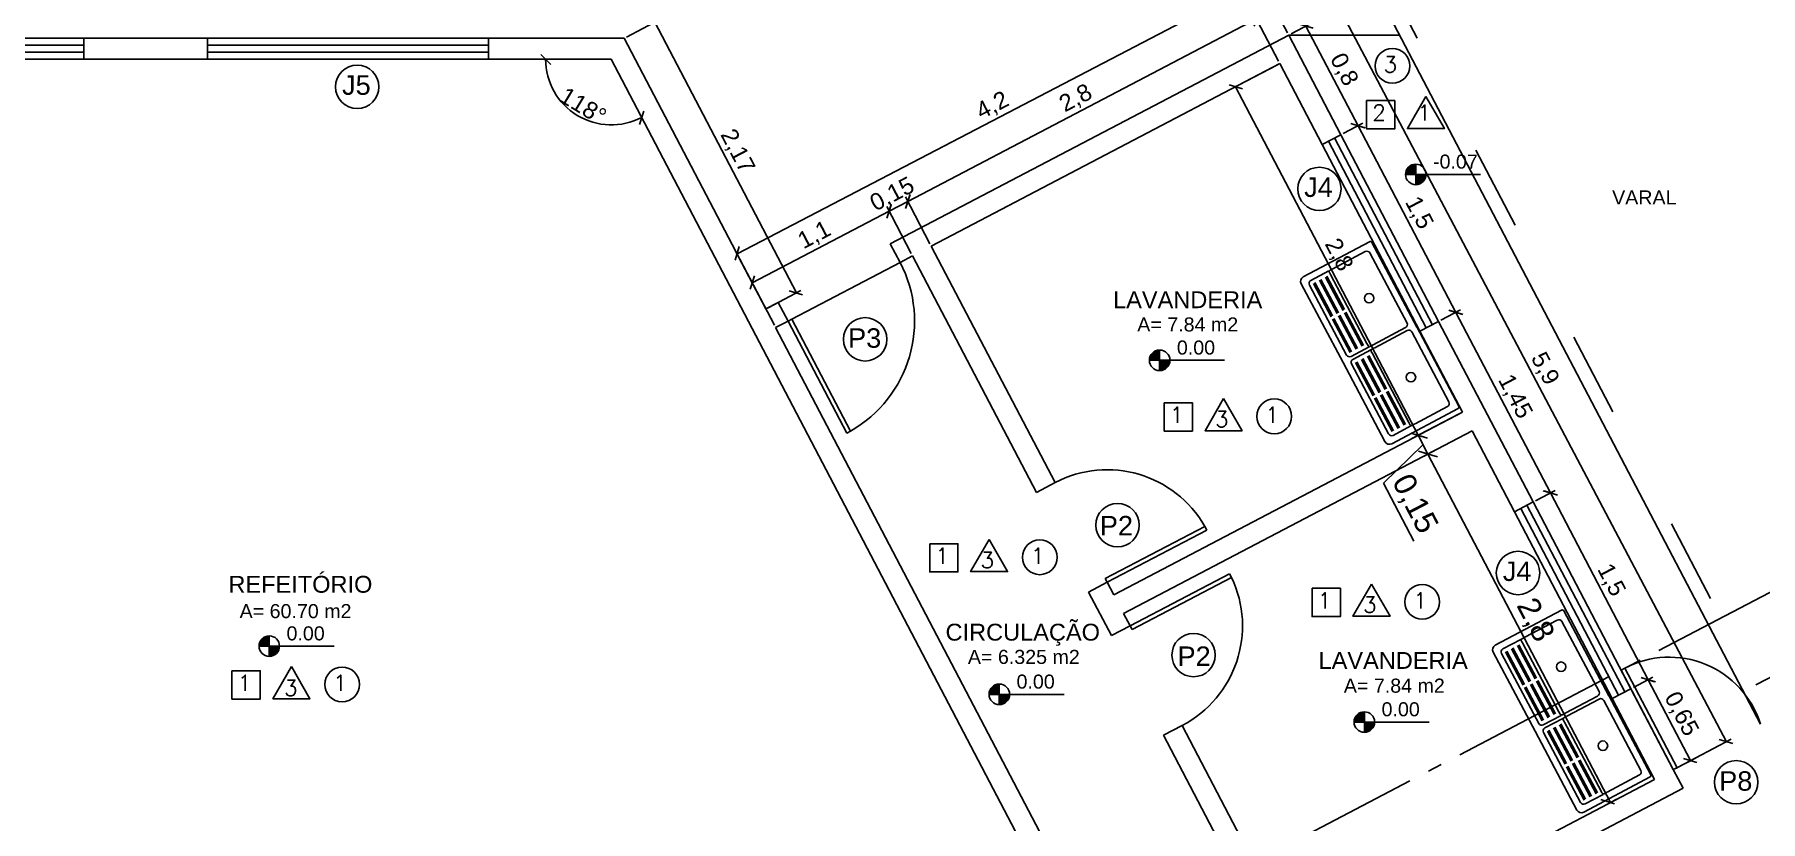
# Model space of a CAD drawing. Header units: millimetres. Extents: x 313 to 493, y 47 to 181.
# Drawn here: x 378.72 to 391, y 81.15 to 86.75 of the extents above; entities that cross this region are included whole.
import ezdxf

# ---------------------------------------------------------------- set-up
doc = ezdxf.new("R2010")
doc.units = ezdxf.units.MM
doc.header["$LTSCALE"] = 0.05
doc.header["$MEASUREMENT"] = 0
doc.header["$PDMODE"] = 3
doc.linetypes.add('ACAD_ISO03W100', pattern=[30, 12, -18])
doc.linetypes.add('ACAD_ISO04W100', pattern=[30, 24, -3, 0, -3])
for name, color, linetype in [('01', 1, 'Continuous'), ('02', 2, 'Continuous'), ('03', 3, 'Continuous'), ('05', 5, 'Continuous'), ('2', 2, 'Continuous'), ('A110', 2, 'Continuous'), ('A2TXT25', 2, 'Continuous'), ('BAN', 13, 'Continuous'), ('COBERTURA', 7, 'ACAD_ISO03W100'), ('CORTE', 6, 'ACAD_ISO04W100'), ('TRACEJADO', 7, 'ACAD_ISO03W100')]:
    doc.layers.add(name, color=color, linetype=linetype)
doc.styles.add('ROMANS', font='romans.shx', dxfattribs={"height": 0.15})
doc.styles.get("Standard").update_dxf_attribs({"font": 'arial.ttf'})
doc.dimstyles.new('ISO-25', dxfattribs={"dimscale": 0.04, "dimtxt": 4, "dimasz": 2.5, "dimexe": 1.25, "dimexo": 0.625, "dimtad": 1, "dimdec": 3, "dimtxsty": 'Standard', "dimblk": 'OBLIQUE', "dimcen": 2.5, "dimadec": 0, "dimazin": 0, "dimtfac": 1, "dimtdec": 3, "dimtmove": 0, "dimatfit": 3, "dimldrblk": 'OBLIQUE', "dimfxl": 1, "dimarcsym": 0})

# ---------------------------------------------------------------- blocks, each defined once
blk = doc.blocks.new('_Oblique')
at = {"layer": 'TRACEJADO', "color": 0, "lineweight": -2}
blk.add_line((-0.5, -0.5), (0.5, 0.5), dxfattribs=at)
blk = doc.blocks.new('*D86')
at = {"layer": 'BAN', "color": 0}
blk.add_arc((376.191, 83.483), 0.268, 297.6382, 90, dxfattribs=at)
at = {"layer": 'Defpoints', "color": 0}
for p in [(376.191, 84.045), (376.191, 83.483), (376.191, 83.483), (376.454, 83.429), (379.474, 77.214)]:
    blk.add_point(p, dxfattribs=at)
at = {"layer": 'BAN', "color": 0, "xscale": 0.075, "yscale": 0.075, "zscale": 0.075}
for p, rotation in [((376.191, 83.751), 180), ((376.316, 83.246), 207.6381895532806)]:
    blk.add_blockref('_Oblique', p, dxfattribs=dict(at, rotation=rotation))
at = {"layer": 'BAN', "color": 0, "insert": (376.529, 83.566), "char_height": 0.12, "attachment_point": 5, "rotation": 283.8191}
blk.add_mtext('152°', dxfattribs=at)
blk = doc.blocks.new('*D89')
at = {"layer": 'BAN', "color": 0}
for p, q in [((376.025, 83.438), (375.888, 83.366)), ((375.921, 83.383), (379.221, 77.081)), ((379.325, 77.136), (379.188, 77.064))]:
    blk.add_line(p, q, dxfattribs=at)
at = {"layer": 'Defpoints', "color": 0}
for p in [(376.041, 83.446), (379.341, 77.144), (379.221, 77.081)]:
    blk.add_point(p, dxfattribs=at)
at = {"layer": 'BAN', "color": 0, "xscale": 0.075, "yscale": 0.075, "zscale": 0.075}
for p, rotation in [((375.921, 83.383), 117.6381895532819), ((379.221, 77.081), 297.6381895532819)]:
    blk.add_blockref('_Oblique', p, dxfattribs=dict(at, rotation=rotation))
at = {"layer": 'BAN', "color": 0, "insert": (377.651, 80.274), "char_height": 0.12, "attachment_point": 5, "rotation": 297.6382}
blk.add_mtext('7,114', dxfattribs=at)
blk = doc.blocks.new('*D90')
at = {"layer": 'BAN', "color": 0}
for p, q in [((376.014, 83.432), (375.696, 83.268)), ((381.051, 72.962), (375.729, 83.285)), ((381.336, 73.109), (381.018, 72.945))]:
    blk.add_line(p, q, dxfattribs=at)
at = {"layer": 'Defpoints', "color": 0}
for p in [(376.03, 83.44), (375.729, 83.285), (381.352, 73.118)]:
    blk.add_point(p, dxfattribs=at)
at = {"layer": 'BAN', "color": 0, "xscale": 0.075, "yscale": 0.075, "zscale": 0.075}
for p, rotation in [((375.729, 83.285), 117.274179148683), ((381.051, 72.962), 297.2741791486831)]:
    blk.add_blockref('_Oblique', p, dxfattribs=dict(at, rotation=rotation))
at = {"layer": 'BAN', "color": 0, "insert": (378.471, 78.165), "char_height": 0.12, "attachment_point": 5, "rotation": 297.2742}
blk.add_mtext('11,614', dxfattribs=at)
blk = doc.blocks.new('*D110')
at = {"layer": 'BAN', "color": 0}
blk.add_arc((382.825, 86.57), 0.467, 180, 297.6382, dxfattribs=at)
at = {"layer": 'Defpoints', "color": 0}
for p in [(381.951, 86.57), (382.825, 86.57), (382.825, 86.57), (382.463, 86.274), (385.949, 80.604)]:
    blk.add_point(p, dxfattribs=at)
at = {"layer": 'BAN', "color": 0, "xscale": 0.075, "yscale": 0.075, "zscale": 0.075}
for p, rotation in [((382.358, 86.57), 89.999999999997), ((383.042, 86.156), 27.63818955328204)]:
    blk.add_blockref('_Oblique', p, dxfattribs=dict(at, rotation=rotation))
at = {"layer": 'BAN', "color": 0, "insert": (382.625, 86.238), "char_height": 0.12, "attachment_point": 5, "rotation": 328.8191}
blk.add_mtext('118°', dxfattribs=at)
blk = doc.blocks.new('*D143')
at = {"layer": 'BAN', "color": 0}
for p, q in [((389.402, 83.428), (389.541, 83.501)), ((389.508, 83.484), (390.204, 82.155)), ((390.098, 82.099), (390.237, 82.173))]:
    blk.add_line(p, q, dxfattribs=at)
at = {"layer": 'Defpoints', "color": 0}
for p in [(389.385, 83.42), (390.081, 82.091), (390.204, 82.155)]:
    blk.add_point(p, dxfattribs=at)
at = {"layer": 'BAN', "color": 0, "xscale": 0.075, "yscale": 0.075, "zscale": 0.075}
for p, rotation in [((389.508, 83.484), 117.6381895532879), ((390.204, 82.155), 297.6381895532879)]:
    blk.add_blockref('_Oblique', p, dxfattribs=dict(at, rotation=rotation))
at = {"layer": 'BAN', "color": 0, "insert": (389.936, 82.862), "char_height": 0.12, "attachment_point": 5, "rotation": 297.6382}
blk.add_mtext('1,5', dxfattribs=at)
blk = doc.blocks.new('*D144')
at = {"layer": '01', "color": 0}
for p, q in [((388.636, 83.761), (389.935, 81.281)), ((388.658, 83.773), (388.68, 83.784)), ((389.957, 81.292), (389.979, 81.304))]:
    blk.add_line(p, q, dxfattribs=at)
at = {"layer": 'Defpoints', "color": 0}
for p in [(388.636, 83.761), (389.935, 81.281), (389.935, 81.281)]:
    blk.add_point(p, dxfattribs=at)
at = {"layer": '01', "color": 0, "xscale": 0.1, "yscale": 0.1, "zscale": 0.1}
for p, rotation in [((388.636, 83.761), 117.6381895532808), ((389.935, 81.281), 297.6381895532808)]:
    blk.add_blockref('_Oblique', p, dxfattribs=dict(at, rotation=rotation))
at = {"layer": '01', "color": 0, "insert": (389.393, 82.577), "char_height": 0.16, "attachment_point": 5, "rotation": 297.6382}
blk.add_mtext('2,8', dxfattribs=at)
blk = doc.blocks.new('*D149')
at = {"layer": 'BAN', "color": 0}
for p, q in [((390.098, 82.099), (390.237, 82.173)), ((390.204, 82.155), (390.505, 81.579)), ((390.399, 81.524), (390.539, 81.597))]:
    blk.add_line(p, q, dxfattribs=at)
at = {"layer": 'Defpoints', "color": 0}
for p in [(390.081, 82.091), (390.505, 81.579), (390.382, 81.515)]:
    blk.add_point(p, dxfattribs=at)
at = {"layer": 'BAN', "color": 0, "xscale": 0.075, "yscale": 0.075, "zscale": 0.075}
for p, rotation in [((390.204, 82.155), 117.6381895532879), ((390.505, 81.579), 297.6381895532879)]:
    blk.add_blockref('_Oblique', p, dxfattribs=dict(at, rotation=rotation))
at = {"layer": 'BAN', "color": 0, "insert": (390.435, 81.909), "char_height": 0.12, "attachment_point": 5, "rotation": 297.6382}
blk.add_mtext('0,65', dxfattribs=at)
blk = doc.blocks.new('*D150')
at = {"layer": 'BAN', "color": 0}
for p, q in [((387.445, 87.126), (383.72, 85.186)), ((387.581, 86.864), (387.427, 87.159)), ((383.856, 84.924), (383.702, 85.219))]:
    blk.add_line(p, q, dxfattribs=at)
at = {"layer": 'Defpoints', "color": 0}
for p in [(387.59, 86.847), (383.72, 85.186), (383.865, 84.907)]:
    blk.add_point(p, dxfattribs=at)
at = {"layer": 'BAN', "color": 0, "xscale": 0.075, "yscale": 0.075, "zscale": 0.075}
for p, rotation in [((387.445, 87.126), 27.50993872004238), ((383.72, 85.186), 207.5099387200424)]:
    blk.add_blockref('_Oblique', p, dxfattribs=dict(at, rotation=rotation))
at = {"layer": 'BAN', "color": 0, "insert": (385.54, 86.236), "char_height": 0.12, "attachment_point": 5, "rotation": 27.5099}
blk.add_mtext('4,2', dxfattribs=at)
blk = doc.blocks.new('*D151')
at = {"layer": 'BAN', "color": 0}
for p, q in [((387.662, 86.75), (387.802, 86.823)), ((387.768, 86.806), (388.139, 86.097)), ((388.033, 86.042), (388.173, 86.115))]:
    blk.add_line(p, q, dxfattribs=at)
at = {"layer": 'Defpoints', "color": 0}
for p in [(387.646, 86.742), (388.139, 86.097), (388.017, 86.033)]:
    blk.add_point(p, dxfattribs=at)
at = {"layer": 'BAN', "color": 0, "xscale": 0.075, "yscale": 0.075, "zscale": 0.075}
for p, rotation in [((387.768, 86.806), 117.6381895532879), ((388.139, 86.097), 297.6381895532879)]:
    blk.add_blockref('_Oblique', p, dxfattribs=dict(at, rotation=rotation))
at = {"layer": 'BAN', "color": 0, "insert": (388.034, 86.494), "char_height": 0.12, "attachment_point": 5, "rotation": 297.6382}
blk.add_mtext('0,8', dxfattribs=at)
blk = doc.blocks.new('*D152')
at = {"layer": 'BAN', "color": 0}
for p, q in [((388.033, 86.042), (388.173, 86.115)), ((388.139, 86.097), (388.835, 84.769)), ((388.729, 84.713), (388.869, 84.786))]:
    blk.add_line(p, q, dxfattribs=at)
at = {"layer": 'Defpoints', "color": 0}
for p in [(388.017, 86.033), (388.835, 84.769), (388.712, 84.704)]:
    blk.add_point(p, dxfattribs=at)
at = {"layer": 'BAN', "color": 0, "xscale": 0.075, "yscale": 0.075, "zscale": 0.075}
for p, rotation in [((388.139, 86.097), 117.6381895532879), ((388.835, 84.769), 297.6381895532879)]:
    blk.add_blockref('_Oblique', p, dxfattribs=dict(at, rotation=rotation))
at = {"layer": 'BAN', "color": 0, "insert": (388.568, 85.475), "char_height": 0.12, "attachment_point": 5, "rotation": 297.6382}
blk.add_mtext('1,5', dxfattribs=at)
blk = doc.blocks.new('*D153')
at = {"layer": 'BAN', "color": 0}
for p, q in [((388.729, 84.713), (388.869, 84.786)), ((388.835, 84.769), (389.508, 83.484)), ((389.402, 83.428), (389.541, 83.501))]:
    blk.add_line(p, q, dxfattribs=at)
at = {"layer": 'Defpoints', "color": 0}
for p in [(388.712, 84.704), (389.385, 83.42), (389.508, 83.484)]:
    blk.add_point(p, dxfattribs=at)
at = {"layer": 'BAN', "color": 0, "xscale": 0.075, "yscale": 0.075, "zscale": 0.075}
for p, rotation in [((388.835, 84.769), 117.6381895532879), ((389.508, 83.484), 297.6381895532879)]:
    blk.add_blockref('_Oblique', p, dxfattribs=dict(at, rotation=rotation))
at = {"layer": 'BAN', "color": 0, "insert": (389.252, 84.168), "char_height": 0.12, "attachment_point": 5, "rotation": 297.6382}
blk.add_mtext('1,45', dxfattribs=at)
blk = doc.blocks.new('*D154')
at = {"layer": 'BAN', "color": 0}
for p, q in [((387.566, 86.531), (387.234, 86.357)), ((387.267, 86.374), (388.566, 83.894)), ((388.864, 84.05), (388.533, 83.877))]:
    blk.add_line(p, q, dxfattribs=at)
at = {"layer": 'Defpoints', "color": 0}
for p in [(387.582, 86.539), (388.881, 84.059), (388.566, 83.894)]:
    blk.add_point(p, dxfattribs=at)
at = {"layer": 'BAN', "color": 0, "xscale": 0.075, "yscale": 0.075, "zscale": 0.075}
for p, rotation in [((387.267, 86.374), 117.638189553284), ((388.566, 83.894), 297.6381895532841)]:
    blk.add_blockref('_Oblique', p, dxfattribs=dict(at, rotation=rotation))
at = {"layer": 'BAN', "color": 0, "insert": (387.997, 85.176), "char_height": 0.12, "attachment_point": 5, "rotation": 297.6382}
blk.add_mtext('2,8', dxfattribs=at)
blk = doc.blocks.new('*D155')
at = {"layer": '01', "color": 0}
for p, q in [((388.859, 84.047), (388.522, 83.871)), ((388.566, 83.894), (388.636, 83.761)), ((388.601, 83.827), (388.32, 83.553)), ((388.614, 83.749), (388.592, 83.738)), ((388.32, 83.553), (388.537, 83.14))]:
    blk.add_line(p, q, dxfattribs=at)
at = {"layer": 'Defpoints', "color": 0}
for p in [(388.881, 84.059), (388.636, 83.761), (388.636, 83.761)]:
    blk.add_point(p, dxfattribs=at)
at = {"layer": '01', "color": 0, "xscale": 0.1, "yscale": 0.1, "zscale": 0.1}
for p, rotation in [((388.566, 83.894), 117.6381895532808), ((388.636, 83.761), 297.6381895532808)]:
    blk.add_blockref('_Oblique', p, dxfattribs=dict(at, rotation=rotation))
at = {"layer": '01', "color": 0, "insert": (388.536, 83.403), "char_height": 0.16, "attachment_point": 5, "rotation": 297.6382}
blk.add_mtext('0,15', dxfattribs=at)
blk = doc.blocks.new('*D209')
at = {"layer": 'BAN', "color": 0}
for p, q in [((383.828, 84.978), (384.802, 85.489)), ((384.96, 85.187), (384.785, 85.522)), ((383.986, 84.677), (383.811, 85.012))]:
    blk.add_line(p, q, dxfattribs=at)
at = {"layer": 'Defpoints', "color": 0}
for p in [(384.802, 85.489), (384.969, 85.171), (383.994, 84.661)]:
    blk.add_point(p, dxfattribs=at)
at = {"layer": 'BAN', "color": 0, "xscale": 0.075, "yscale": 0.075, "zscale": 0.075}
for p, rotation in [((384.802, 85.489), 27.63818955328682), ((383.828, 84.978), 207.6381895532868)]:
    blk.add_blockref('_Oblique', p, dxfattribs=dict(at, rotation=rotation))
at = {"layer": 'BAN', "color": 0, "insert": (384.273, 85.314), "char_height": 0.12, "attachment_point": 5, "rotation": 27.6382}
blk.add_mtext('1,1', dxfattribs=at)
blk = doc.blocks.new('*D210')
at = {"layer": 'BAN', "color": 0}
for p, q in [((384.96, 85.187), (384.785, 85.522)), ((384.802, 85.489), (384.935, 85.558)), ((385.093, 85.257), (384.918, 85.591))]:
    blk.add_line(p, q, dxfattribs=at)
at = {"layer": 'Defpoints', "color": 0}
for p in [(384.935, 85.558), (385.102, 85.24), (384.969, 85.171)]:
    blk.add_point(p, dxfattribs=at)
at = {"layer": 'BAN', "color": 0, "xscale": 0.075, "yscale": 0.075, "zscale": 0.075}
for p, rotation in [((384.935, 85.558), 27.6381895532868), ((384.802, 85.489), 207.6381895532868)]:
    blk.add_blockref('_Oblique', p, dxfattribs=dict(at, rotation=rotation))
at = {"layer": 'BAN', "color": 0, "insert": (384.827, 85.604), "char_height": 0.12, "attachment_point": 5, "rotation": 27.6382}
blk.add_mtext('0,15', dxfattribs=at)
blk = doc.blocks.new('*D211')
at = {"layer": 'BAN', "color": 0}
for p, q in [((384.935, 85.558), (387.416, 86.857)), ((387.574, 86.556), (387.398, 86.89)), ((385.093, 85.257), (384.918, 85.591))]:
    blk.add_line(p, q, dxfattribs=at)
at = {"layer": 'Defpoints', "color": 0}
for p in [(387.416, 86.857), (387.582, 86.539), (385.102, 85.24)]:
    blk.add_point(p, dxfattribs=at)
at = {"layer": 'BAN', "color": 0, "xscale": 0.075, "yscale": 0.075, "zscale": 0.075}
for p, rotation in [((387.416, 86.857), 27.6381895532868), ((384.935, 85.558), 207.6381895532868)]:
    blk.add_blockref('_Oblique', p, dxfattribs=dict(at, rotation=rotation))
at = {"layer": 'BAN', "color": 0, "insert": (386.133, 86.288), "char_height": 0.12, "attachment_point": 5, "rotation": 27.6382}
blk.add_mtext('2,8', dxfattribs=at)
blk = doc.blocks.new('*D212')
at = {"layer": 'BAN', "color": 0}
for p, q in [((387.637, 86.758), (387.531, 86.96)), ((387.574, 86.556), (387.398, 86.89)), ((387.416, 86.857), (387.549, 86.927))]:
    blk.add_line(p, q, dxfattribs=at)
at = {"layer": 'Defpoints', "color": 0}
for p in [(387.549, 86.927), (387.646, 86.742), (387.582, 86.539)]:
    blk.add_point(p, dxfattribs=at)
at = {"layer": 'BAN', "color": 0, "xscale": 0.075, "yscale": 0.075, "zscale": 0.075}
for p, rotation in [((387.549, 86.927), 27.6381895532868), ((387.416, 86.857), 207.6381895532868)]:
    blk.add_blockref('_Oblique', p, dxfattribs=dict(at, rotation=rotation))
at = {"layer": 'BAN', "color": 0, "insert": (387.44, 86.972), "char_height": 0.12, "attachment_point": 5, "rotation": 27.6382}
blk.add_mtext('0,15', dxfattribs=at)
blk = doc.blocks.new('*D213')
at = {"layer": 'BAN', "color": 0}
for p, q in [((387.549, 86.927), (388.169, 87.251)), ((388.257, 87.083), (388.151, 87.285)), ((387.637, 86.758), (387.531, 86.96))]:
    blk.add_line(p, q, dxfattribs=at)
at = {"layer": 'Defpoints', "color": 0}
for p in [(388.169, 87.251), (388.266, 87.066), (387.646, 86.742)]:
    blk.add_point(p, dxfattribs=at)
at = {"layer": 'BAN', "color": 0, "xscale": 0.075, "yscale": 0.075, "zscale": 0.075}
for p, rotation in [((388.169, 87.251), 27.6381895532868), ((387.549, 86.927), 207.6381895532868)]:
    blk.add_blockref('_Oblique', p, dxfattribs=dict(at, rotation=rotation))
at = {"layer": 'BAN', "color": 0, "insert": (387.817, 87.17), "char_height": 0.12, "attachment_point": 5, "rotation": 27.6382}
blk.add_mtext('0,7', dxfattribs=at)
blk = doc.blocks.new('*D214')
at = {"layer": 'BAN', "color": 0}
for p, q in [((387.662, 86.75), (388.04, 86.95)), ((388.007, 86.932), (390.76, 81.714)), ((390.416, 81.532), (390.793, 81.732))]:
    blk.add_line(p, q, dxfattribs=at)
at = {"layer": 'Defpoints', "color": 0}
for p in [(387.646, 86.742), (390.76, 81.714), (390.399, 81.524)]:
    blk.add_point(p, dxfattribs=at)
at = {"layer": 'BAN', "color": 0, "xscale": 0.075, "yscale": 0.075, "zscale": 0.075}
for p, rotation in [((388.007, 86.932), 117.8202729853657), ((390.76, 81.714), 297.8202729853657)]:
    blk.add_blockref('_Oblique', p, dxfattribs=dict(at, rotation=rotation))
at = {"layer": 'BAN', "color": 0, "insert": (389.464, 84.366), "char_height": 0.12, "attachment_point": 5, "rotation": 297.8203}
blk.add_mtext('5,9', dxfattribs=at)
blk = doc.blocks.new('*D215')
at = {"layer": 'BAN', "color": 0}
for p, q in [((382.933, 86.728), (383.167, 86.851)), ((383.134, 86.833), (384.142, 84.907)), ((383.941, 84.802), (384.175, 84.925))]:
    blk.add_line(p, q, dxfattribs=at)
at = {"layer": 'Defpoints', "color": 0}
for p in [(382.916, 86.72), (384.142, 84.907), (383.925, 84.793)]:
    blk.add_point(p, dxfattribs=at)
at = {"layer": 'BAN', "color": 0, "xscale": 0.075, "yscale": 0.075, "zscale": 0.075}
for p, rotation in [((383.134, 86.833), 117.6381895532736), ((384.142, 84.907), 297.6381895532735)]:
    blk.add_blockref('_Oblique', p, dxfattribs=dict(at, rotation=rotation))
at = {"layer": 'BAN', "color": 0, "insert": (383.718, 85.913), "char_height": 0.12, "attachment_point": 5, "rotation": 297.6382}
blk.add_mtext('2,17', dxfattribs=at)

msp = doc.modelspace()

# ---------------------------------------------------------------- hatches: boundary and pattern name
at = {"layer": '01'}
h = msp.add_hatch(color=256, dxfattribs=at)
h.paths.add_polyline_path([(388.5497, 85.7504), (388.5497, 85.8234, 0.4142136), (388.4768, 85.7504)])
h.paths.add_polyline_path([(388.6227, 85.7504), (388.5497, 85.7504), (388.5497, 85.6774, 0.4142136)])
h = msp.add_hatch(color=256, dxfattribs=at)
h.paths.add_polyline_path([(386.7271, 84.4276), (386.7271, 84.5006, 0.4142136), (386.6541, 84.4276)])
h.paths.add_polyline_path([(386.8001, 84.4276), (386.7271, 84.4276), (386.7271, 84.3546, 0.4142136)])
h = msp.add_hatch(color=256, dxfattribs=at)
h.paths.add_polyline_path([(380.3915, 82.3938), (380.3915, 82.4668, 0.4142136), (380.3186, 82.3938)])
h.paths.add_polyline_path([(380.4645, 82.3938), (380.3915, 82.3938), (380.3915, 82.3208, 0.4142136)])
h = msp.add_hatch(color=256, dxfattribs=at)
h.paths.add_polyline_path([(385.5861, 82.0506), (385.5861, 82.1236, 0.4142136), (385.5131, 82.0506)])
h.paths.add_polyline_path([(385.6591, 82.0506), (385.5861, 82.0506), (385.5861, 81.9776, 0.4142136)])
h = msp.add_hatch(color=256, dxfattribs=at)
h.paths.add_polyline_path([(388.1837, 81.8537), (388.1837, 81.9267, 0.4142136), (388.1107, 81.8537)])
h.paths.add_polyline_path([(388.2566, 81.8537), (388.1837, 81.8537), (388.1837, 81.7807, 0.4142136)])

# ---------------------------------------------------------------- linework, layer by layer
for p, q in [((388.4768, 85.7504), (389.0103, 85.7504)), ((388.5497, 85.6774), (388.5497, 85.8234)), ((388.221, 85.2718), (387.7493, 85.0215)), ((388.5578, 84.6626), (388.2372, 85.2668)), ((384.1095, 84.7208), (384.8802, 85.1244)), ((387.7343, 84.9728), (388.0324, 84.411)), ((388.5353, 84.705), (388.8559, 84.1008)), ((386.7271, 84.3546), (386.7271, 84.5006)), ((386.6541, 84.4276), (387.1876, 84.4276)), ((388.3305, 83.8492), (388.0324, 84.411)), ((388.8509, 84.0845), (388.3792, 83.8343)), ((389.5873, 82.6501), (389.1156, 82.3998)), ((389.9241, 82.0409), (389.6035, 82.6451)), ((380.3915, 82.3208), (380.3915, 82.4668)), ((380.3186, 82.3938), (380.8521, 82.3938)), ((389.1007, 82.3511), (389.3988, 81.7893)), ((385.5131, 82.0506), (386.0466, 82.0506)), ((385.5861, 81.9776), (385.5861, 82.1236)), ((389.9016, 82.0833), (390.2222, 81.4791)), ((388.1837, 81.7807), (388.1837, 81.9267)), ((388.1107, 81.8537), (388.6442, 81.8537)), ((389.6968, 81.2275), (389.3988, 81.7893)), ((390.2172, 81.4628), (389.7455, 81.2126)), ((387.6172, 79.8976), (390.452, 81.3821))]:
    msp.add_line(p, q, dxfattribs=at)
for points in [[(388.2474, 84.5387), (388.4773, 84.6606, 0.4142136), (388.4873, 84.6931), (388.2229, 85.1913, 0.4142136), (388.1905, 85.2013), (387.9606, 85.0793)], [(387.9308, 85.0635), (387.8036, 84.996, 0.4142136), (387.7936, 84.9635)], [(387.8641, 84.9975), (387.9898, 84.7606, 0.4142136)], [(387.8742, 85.0029), (387.9999, 84.766, 0.4142136)], [(387.9065, 85.02), (388.0322, 84.7831, 0.4142136)], [(387.9166, 85.0254), (388.0423, 84.7884, 0.4142136)], [(387.959, 85.0784), (387.9398, 85.0682, 0.4142136), (387.9348, 85.052), (387.9418, 85.0388), (388.2025, 84.5474), (388.2104, 84.5326, 0.4142136), (388.2266, 84.5276), (388.2458, 84.5378)], [(387.7936, 84.9635), (388.0579, 84.4653, 0.4142136), (388.0904, 84.4554), (388.2176, 84.5228, 0.4142136)], [(387.8217, 84.975), (387.9474, 84.7381, 0.4142136)], [(387.8317, 84.9804), (387.9575, 84.7435, 0.4142136)], [(387.999, 84.7431), (388.1247, 84.5062, 0.4142136)], [(388.0091, 84.7485), (388.1348, 84.5115, 0.4142136)], [(388.0414, 84.7656), (388.1671, 84.5287, 0.4142136)], [(388.0515, 84.771), (388.1772, 84.534, 0.4142136)], [(387.9566, 84.7206), (388.0823, 84.4837, 0.4142136)], [(387.9667, 84.726), (388.0924, 84.489, 0.4142136)], [(388.2587, 84.5175), (388.4885, 84.6394, -0.4142136), (388.521, 84.6295), (388.7853, 84.1313, -0.4142136), (388.7754, 84.0988), (388.5455, 83.9768)], [(388.356, 83.9035), (388.0917, 84.4017, -0.4142136), (388.1016, 84.4342), (388.2288, 84.5016, -0.4142136)], [(388.5439, 83.976), (388.5247, 83.9658, -0.4142136), (388.5085, 83.9708), (388.5014, 83.984), (388.2407, 84.4754), (388.2329, 84.4902, -0.4142136), (388.2378, 84.5064), (388.2571, 84.5166)], [(388.2463, 84.1747), (388.1206, 84.4116, -0.4142136)], [(388.2564, 84.18), (388.1307, 84.417, -0.4142136)], [(388.2887, 84.1972), (388.163, 84.4341, -0.4142136)], [(388.2988, 84.2025), (388.1731, 84.4395, -0.4142136)], [(388.3311, 84.2197), (388.2054, 84.4566, -0.4142136)], [(388.3412, 84.225), (388.2155, 84.462, -0.4142136)], [(388.3813, 83.9203), (388.2556, 84.1572, -0.4142136)], [(388.3914, 83.9256), (388.2657, 84.1626, -0.4142136)], [(388.4237, 83.9428), (388.298, 84.1797, -0.4142136)], [(388.4338, 83.9481), (388.3081, 84.185, -0.4142136)], [(388.4661, 83.9653), (388.3404, 84.2022, -0.4142136)], [(388.4762, 83.9706), (388.3505, 84.2075, -0.4142136)], [(388.5157, 83.961), (388.3885, 83.8935, -0.4142136), (388.356, 83.9035)], [(389.6138, 81.917), (389.8436, 82.0389, 0.4142136), (389.8536, 82.0714), (389.5893, 82.5696, 0.4142136), (389.5568, 82.5795), (389.3269, 82.4576)], [(389.2971, 82.4418), (389.1699, 82.3743, 0.4142136), (389.1599, 82.3418)], [(389.3253, 82.4567), (389.3061, 82.4465, 0.4142136), (389.3011, 82.4303), (389.3082, 82.4171), (389.5688, 81.9257), (389.5767, 81.9109, 0.4142136), (389.5929, 81.9059), (389.6122, 81.9161)], [(389.1599, 82.3418), (389.4243, 81.8436, 0.4142136), (389.4567, 81.8336), (389.5839, 81.9011, 0.4142136)], [(389.188, 82.3533), (389.3137, 82.1164, 0.4142136)], [(389.1981, 82.3587), (389.3238, 82.1217, 0.4142136)], [(389.2304, 82.3758), (389.3561, 82.1389, 0.4142136)], [(389.2405, 82.3812), (389.3662, 82.1442, 0.4142136)], [(389.2728, 82.3983), (389.3985, 82.1614, 0.4142136)], [(389.2829, 82.4037), (389.4086, 82.1667, 0.4142136)], [(389.323, 82.0989), (389.4487, 81.862, 0.4142136)], [(389.3331, 82.1043), (389.4588, 81.8673, 0.4142136)], [(389.3654, 82.1214), (389.4911, 81.8845, 0.4142136)], [(389.3755, 82.1267), (389.5012, 81.8898, 0.4142136)], [(389.4078, 82.1439), (389.5335, 81.907, 0.4142136)], [(389.4179, 82.1492), (389.5436, 81.9123, 0.4142136)], [(389.625, 81.8958), (389.8549, 82.0177, -0.4142136), (389.8873, 82.0078), (390.1517, 81.5096, -0.4142136), (390.1417, 81.4771), (389.9118, 81.3551)], [(389.7224, 81.2818), (389.458, 81.78, -0.4142136), (389.468, 81.8124), (389.5952, 81.8799, -0.4142136)], [(389.6227, 81.5583), (389.497, 81.7953, -0.4142136)], [(389.655, 81.5755), (389.5293, 81.8124, -0.4142136)], [(389.6651, 81.5808), (389.5394, 81.8177, -0.4142136)], [(389.6974, 81.598), (389.5717, 81.8349, -0.4142136)], [(389.7075, 81.6033), (389.5818, 81.8402, -0.4142136)], [(389.9102, 81.3543), (389.891, 81.3441, -0.4142136), (389.8748, 81.3491), (389.8678, 81.3623), (389.6071, 81.8537), (389.5992, 81.8685, -0.4142136), (389.6042, 81.8847), (389.6234, 81.8949)], [(389.6126, 81.553), (389.4869, 81.7899, -0.4142136)], [(389.79, 81.3211), (389.6643, 81.558, -0.4142136)], [(389.8001, 81.3264), (389.6744, 81.5633, -0.4142136)], [(389.8324, 81.3436), (389.7067, 81.5805, -0.4142136)], [(389.8425, 81.3489), (389.7168, 81.5858, -0.4142136)], [(389.7476, 81.2986), (389.6219, 81.5355, -0.4142136)], [(389.7577, 81.3039), (389.632, 81.5408, -0.4142136)], [(389.882, 81.3393), (389.7548, 81.2718, -0.4142136), (389.7224, 81.2818)]]:
    msp.add_lwpolyline(points, format="xyb", dxfattribs=at)
for centre, radius in [((388.5497, 85.7504), 0.073), ((388.2173, 84.8691), 0.0336), ((386.7271, 84.4276), 0.073), ((388.5154, 84.3073), 0.0336), ((380.3915, 82.3938), 0.073), ((389.5836, 82.2474), 0.0336), ((385.5861, 82.0506), 0.073), ((388.1837, 81.8537), 0.073), ((389.8817, 81.6856), 0.0336)]:
    msp.add_circle(centre, radius, dxfattribs=at)
for centre, radius, start, end in [((388.2266, 85.2612), 0.012, 27.94901, 117.94901), ((387.7661, 84.9897), 0.036, 117.94901, 207.94901), ((388.8453, 84.0951), 0.012, 297.94901, 27.94901), ((388.3623, 83.8661), 0.036, 207.94901, 297.94901), ((389.5929, 82.6395), 0.012, 27.94901, 117.94901), ((389.1325, 82.368), 0.036, 117.94901, 207.94901), ((390.2116, 81.4734), 0.012, 297.94901, 27.94901), ((389.7286, 81.2444), 0.036, 207.94901, 297.94901)]:
    msp.add_arc(centre, radius, start, end, dxfattribs=at)
at = {"layer": '02'}
for p, q in [((387.8189, 87.9196), (391.0026, 81.8397)), ((377.0714, 86.7196), (379.0714, 86.7196)), ((379.9514, 86.7196), (381.9514, 86.7196)), ((387.6455, 86.7417), (388.4357, 86.7417)), ((377.0714, 86.6696), (379.0714, 86.6696)), ((377.0714, 86.6196), (379.0714, 86.6196)), ((379.9514, 86.6696), (381.9514, 86.6696)), ((379.9514, 86.6196), (381.9514, 86.6196)), ((377.0714, 86.5696), (379.0714, 86.5696)), ((379.9514, 86.5696), (381.9514, 86.5696)), ((387.928, 85.9866), (388.6239, 84.6578)), ((387.9723, 86.0098), (388.6682, 84.681)), ((388.0166, 86.033), (388.7124, 84.7042)), ((387.8837, 85.9634), (388.5796, 84.6346)), ((389.3408, 83.3964), (390.0366, 82.0676)), ((389.3851, 83.4196), (390.0809, 82.0908)), ((389.2522, 83.35), (389.948, 82.0212)), ((389.2965, 83.3732), (389.9923, 82.0444)), ((386.3403, 82.875), (387.049, 83.2461)), ((386.3542, 82.8485), (387.0629, 83.2196)), ((387.0629, 83.2196), (387.049, 83.2461)), ((386.5166, 82.5384), (387.2253, 82.9095)), ((387.2392, 82.8829), (387.2253, 82.9095)), ((386.3542, 82.8485), (386.3403, 82.875)), ((386.5305, 82.5118), (387.2392, 82.8829)), ((386.5305, 82.5118), (386.5166, 82.5384))]:
    msp.add_line(p, q, dxfattribs=at)
at = {"layer": '02', "extrusion": (0, 0, -1)}
msp.add_lwpolyline([(-390.409, 81.5289), (-390.3824, 81.515), (-390.0113, 82.2237), (-390.0379, 82.2376)], close=True, dxfattribs=at)
at = {"layer": '02', "linetype": 'Continuous'}
for centre in [(381.0174, 86.3735), (387.8638, 85.647), (384.6311, 84.5769), (386.4276, 83.2551), (389.2773, 82.9143), (386.9688, 82.3304), (390.8296, 81.4252)]:
    msp.add_circle(centre, 0.1544, dxfattribs=at)
for centre, start, end in [((386.3542, 82.8485), 29.78729, 117.63819), ((386.5166, 82.5384), 297.63819, 25.48909)]:
    msp.add_arc(centre, 0.8, start, end, dxfattribs=at)
at = {"layer": '02', "extrusion": (0, 0, -1)}
msp.add_arc((-390.3536, 81.6347), 0.6806, 62.36181, 162.46946, dxfattribs=at)
at = {"layer": '05'}
for p, q in [((379.0714, 86.7196), (379.9514, 86.7196)), ((379.0714, 86.5696), (379.0714, 86.7196)), ((379.9514, 86.5696), (379.9514, 86.7196)), ((381.9514, 86.7196), (382.9161, 86.7196)), ((381.9514, 86.5696), (381.9514, 86.7196)), ((382.9161, 86.7196), (383.9248, 84.7934)), ((384.8106, 85.2573), (387.6455, 86.7417)), ((387.6455, 86.7417), (388.0166, 86.033)), ((379.0714, 86.5696), (379.9514, 86.5696)), ((381.9514, 86.5696), (382.8253, 86.5696)), ((382.8253, 86.5696), (385.9489, 80.6044)), ((385.1017, 85.2404), (387.5822, 86.5393)), ((387.5822, 86.5393), (387.8837, 85.9634)), ((387.8837, 85.9634), (388.0166, 86.033)), ((384.8802, 85.1244), (384.8106, 85.2573)), ((385.1017, 85.2404), (385.9831, 83.5572)), ((384.8802, 85.1244), (384.9688, 85.1708)), ((384.9688, 85.1708), (385.8502, 83.4876)), ((383.9248, 84.7934), (384.0133, 84.8398)), ((384.0829, 84.7069), (384.0133, 84.8398)), ((383.9943, 84.6605), (384.0829, 84.7069)), ((383.9943, 84.6605), (386.1978, 80.4525)), ((388.5796, 84.6346), (388.7124, 84.7042)), ((388.5796, 84.6346), (388.8811, 84.0588)), ((388.7124, 84.7042), (389.3851, 83.4196)), ((386.4006, 82.7599), (388.8811, 84.0588)), ((386.4702, 82.627), (388.9507, 83.9259)), ((388.9507, 83.9259), (389.2522, 83.35)), ((385.9831, 83.5572), (385.8502, 83.4876)), ((389.2522, 83.35), (389.3851, 83.4196)), ((386.3542, 82.8485), (386.2213, 82.7789)), ((386.2213, 82.7789), (386.3837, 82.4688)), ((386.3542, 82.8485), (386.4006, 82.7599)), ((386.5166, 82.5384), (386.3837, 82.4688)), ((386.4702, 82.627), (386.5166, 82.5384)), ((389.948, 82.0212), (390.0809, 82.0908)), ((390.0809, 82.0908), (390.3824, 81.515)), ((389.948, 82.0212), (390.2496, 81.4454)), ((386.8877, 81.8297), (386.7548, 81.7601)), ((386.8877, 81.8297), (387.7691, 80.1465)), ((386.7548, 81.7601), (387.6362, 80.0769)), ((387.7691, 80.1465), (390.2496, 81.4454))]:
    msp.add_line(p, q, dxfattribs=at)
at = {"layer": '05', "extrusion": (0, 0, -1)}
msp.add_line((390.3824, 81.515), (390.452, 81.3821), dxfattribs=at)
at = {"layer": '2'}
for p, q in [((384.0829, 84.7069), (384.1095, 84.7208)), ((384.0829, 84.7069), (384.5004, 83.9096)), ((384.1095, 84.7208), (384.527, 83.9235)), ((384.5004, 83.9096), (384.527, 83.9235))]:
    msp.add_line(p, q, dxfattribs=at)
msp.add_arc((384.0829, 84.7069), 0.9, 299.5484, 27.63819, dxfattribs=at)
at = {"layer": 'A110'}
for points in [[(388.1992, 86.2754), (388.1992, 86.0743), (388.4004, 86.0743), (388.4004, 86.2754)], [(388.6219, 86.3057), (388.4898, 86.0769), (388.754, 86.0769)], [(387.1821, 84.1558), (387.05, 83.9269), (387.3142, 83.9269)], [(386.7594, 84.1255), (386.7594, 83.9243), (386.9606, 83.9243), (386.9606, 84.1255)], [(385.5136, 83.1529), (385.3815, 82.9241), (385.6457, 82.9241)], [(385.0909, 83.1227), (385.0909, 82.9215), (385.2921, 82.9215), (385.2921, 83.1227)], [(387.8121, 82.8052), (387.8121, 82.604), (388.0133, 82.604), (388.0133, 82.8052)], [(388.2349, 82.8354), (388.1028, 82.6066), (388.367, 82.6066)], [(380.1262, 82.2183), (380.1262, 82.0171), (380.3274, 82.0171), (380.3274, 82.2183)], [(380.5489, 82.2485), (380.4168, 82.0197), (380.681, 82.0197)]]:
    msp.add_lwpolyline(points, close=True, dxfattribs=at)
for centre in [(388.3833, 86.5224), (387.5428, 84.0289), (385.8743, 83.0261), (388.5955, 82.7086), (380.9096, 82.1217)]:
    msp.add_circle(centre, 0.1237, dxfattribs=at)
at = {"layer": 'COBERTURA'}
for p, q in [((387.5862, 88.5796), (390.97, 82.1174)), ((390.97, 82.1174), (392.2372, 82.7809))]:
    msp.add_line(p, q, dxfattribs=at)
at = {"layer": 'CORTE'}
msp.add_line((377.5231, 75.6825), (393.2917, 83.9395), dxfattribs=at)

# ---------------------------------------------------------------- texts
at = {"layer": '01'}
msp.add_text('VARAL', height=0.1, dxfattribs=at).set_placement((389.9469, 85.5364))
at = {"layer": '01', "char_height": 0.1, "attachment_point": 1}
for s, insert in [('-0.07', (388.6724, 85.8914)), ('A= 7.84 m2', (386.5678, 84.7328)), ('0.00', (386.8498, 84.5685)), ('A= 60.70 m2', (380.1804, 82.6931)), ('0.00', (380.5142, 82.5348)), ('A= 6.325 m2', (385.3627, 82.3674)), ('0.00', (385.7088, 82.1915)), ('A= 7.84 m2', (388.0379, 82.1626)), ('0.00', (388.3063, 81.9946))]:
    msp.add_mtext(s, dxfattribs=dict(at, insert=insert))
at = {"layer": '02', "linetype": 'Continuous', "char_height": 0.13823, "attachment_point": 1}
for s, insert, width in [('J5', (380.9094, 86.455), 9.2679), ('J4', (387.7558, 85.7285), 9.2679), ('P3', (384.51, 84.6553), 9.26787), ('P2', (386.3014, 83.3202), 9.26787), ('J4', (389.1693, 82.9958), 9.2679), ('P2', (386.8543, 82.3915), 9.26787), ('P8', (390.7086, 81.5035), 9.2679)]:
    msp.add_mtext(s, dxfattribs=dict(at, insert=insert, width=width))
at = {"layer": '03'}
for s, p in [('LAVANDERIA', (386.3957, 84.7986)), ('REFEITÓRIO', (380.1009, 82.7739)), ('CIRCULAÇÃO', (385.2035, 82.4332)), ('LAVANDERIA', (387.858, 82.2321))]:
    msp.add_text(s, height=0.12, dxfattribs=at).set_placement(p)
at = {"layer": 'A110', "style": 'ROMANS'}
for p in [(387.4797, 83.983), (388.5325, 82.6626)]:
    msp.add_text('1', height=0.1125, dxfattribs=at).set_placement(p)
at = {"layer": 'A2TXT25', "style": 'ROMANS'}
for s, p in [('3', (388.3203, 86.4764)), ('2', (388.2401, 86.1329)), ('1', (388.5613, 86.1329)), ('1', (386.8003, 83.983)), ('3', (387.1215, 83.9527)), ('1', (385.1318, 82.9801)), ('3', (385.453, 82.9499)), ('1', (385.8112, 82.9801)), ('1', (387.8531, 82.6626)), ('3', (388.1743, 82.6324)), ('1', (380.1672, 82.0757)), ('1', (380.8466, 82.0757)), ('3', (380.4972, 82.0403))]:
    msp.add_text(s, height=0.1125, dxfattribs=at).set_placement(p)

# ---------------------------------------------------------------- dimensions: what is measured, and where the dimension line sits
at = {"layer": '01'}
for base, p1, p2, picture, middle in [((388.6359, 83.761), (388.8811, 84.0588), (388.6359, 83.761), '*D155', (388.4393, 83.5872)), ((389.9348, 81.2805), (388.6359, 83.761), (389.9348, 81.2805), '*D144', (389.3927, 82.577))]:
    dim = msp.add_linear_dim(base=base, p1=p1, p2=p2, angle=117.63819, dimstyle='ISO-25', override={"dimtmove": 1}, dxfattribs=at)
    dim.commit()
    dim.dimension.update_dxf_attribs({"geometry": picture, "text_midpoint": middle})
at = {"layer": 'BAN'}
for base, p1, p2, angle, picture, middle in [((388.1688, 87.2514), (387.6455, 86.7417), (388.2656, 87.0664), 207.63819, '*D213', (387.8166, 87.1695)), ((387.4158, 86.8571), (385.1017, 85.2404), (387.5822, 86.5393), 207.63819, '*D211', (386.1334, 86.2882)), ((388.8353, 84.7685), (388.0166, 86.033), (388.7124, 84.7042), 117.63819, '*D152', (388.5679, 85.4751)), ((389.508, 83.484), (388.7124, 84.7042), (389.3851, 83.4196), 117.63819, '*D153', (389.2521, 84.1684)), ((390.2038, 82.1551), (389.3851, 83.4196), (390.0809, 82.0908), 117.63819, '*D143', (389.9364, 82.8617)), ((390.5053, 81.5793), (390.0809, 82.0908), (390.3824, 81.515), 117.63819, '*D149', (390.435, 81.9094))]:
    dim = msp.add_linear_dim(base=base, p1=p1, p2=p2, angle=angle, dimstyle='ISO-25', override={"dimscale": 0.03, "dimtmove": 1}, dxfattribs=at)
    dim.commit()
    dim.dimension.update_dxf_attribs({"geometry": picture, "text_midpoint": middle})
for p1, p2, distance, picture, middle in [((387.59, 86.8469), (383.8649, 84.9069), -0.3143, '*D150', (385.5403, 86.2362)), ((387.6455, 86.7417), (390.399, 81.5236), 0.4085, '*D214', (389.4639, 84.3657)), ((387.6455, 86.7417), (388.0166, 86.033), 0.1387, '*D151', (388.0344, 86.4939)), ((387.5822, 86.5393), (388.8811, 84.0588), -0.3553, '*D154', (387.9974, 85.1763)), ((383.9943, 84.6605), (384.9688, 85.1708), 0.3588, '*D209', (384.273, 85.314)), ((381.3524, 73.1179), (376.0304, 83.4405), 0.3392, '*D90', (378.4707, 78.1654)), ((376.0414, 83.4463), (379.3413, 77.1444), -0.1361, '*D89', (377.6513, 80.2744))]:
    dim = msp.add_aligned_dim(p1=p1, p2=p2, distance=distance, dimstyle='ISO-25', override={"dimscale": 0.03, "dimtmove": 1}, dxfattribs=at)
    dim.commit()
    dim.dimension.update_dxf_attribs({"geometry": picture, "text_midpoint": middle})
for base, p1, p2, picture, middle in [((387.5487, 86.9267), (387.5822, 86.5393), (387.6455, 86.7417), '*D212', (387.4822, 86.8919)), ((384.9353, 85.5582), (384.9688, 85.1708), (385.1017, 85.2404), '*D210', (384.8688, 85.5234))]:
    dim = msp.add_linear_dim(base=base, p1=p1, p2=p2, angle=207.63819, dimstyle='ISO-25', override={"dimscale": 0.03, "dimtmove": 1}, dxfattribs=at)
    dim.commit()
    dim.dimension.update_dxf_attribs({"geometry": picture, "text_midpoint": middle, "dimtype": 160})
dim = msp.add_aligned_dim(p1=(382.9161, 86.7196), p2=(383.9248, 84.7934), distance=0.2455, text='2,17', dimstyle='ISO-25', override={"dimscale": 0.03, "dimtmove": 1}, dxfattribs=at)
dim.commit()
dim.dimension.update_dxf_attribs({"geometry": '*D215', "text_midpoint": (383.7184, 85.9125)})
for base, line1, line2, picture, middle in [((382.4632, 86.2741), ((382.8253, 86.5696), (385.9489, 80.6044)), ((381.9514, 86.5696), (382.8253, 86.5696)), '*D110', (382.6248, 86.2382)), ((376.454, 83.4294), ((376.1914, 83.4832), (379.4742, 77.214)), ((376.1914, 84.0446), (376.1914, 83.4832)), '*D86', (376.5294, 83.5663))]:
    dim = msp.add_angular_dim_2l(base=base, line1=line1, line2=line2, dimstyle='ISO-25', override={"dimscale": 0.03, "dimdec": 0, "dimazin": 2, "dimtmove": 1}, dxfattribs=at)
    dim.commit()
    dim.dimension.update_dxf_attribs({"geometry": picture, "text_midpoint": middle})

doc.saveas('drawing.dxf')
